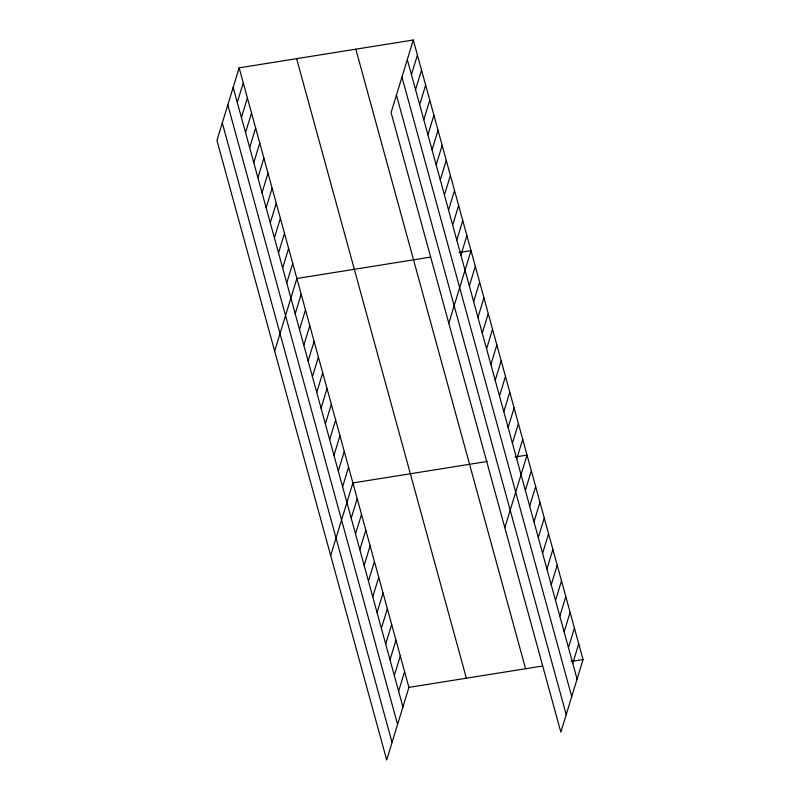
<?xml version="1.0" encoding="UTF-8"?>
<svg xmlns="http://www.w3.org/2000/svg" width="800" height="800" viewBox="0 0 800 800"><rect width="100%" height="100%" fill="white"/><g stroke="black" fill="none" stroke-linecap="round" stroke-linejoin="round"><path stroke-width="1.2" d="M239.15 67.85L216.95 140.46L386.71 760L408.91 687.39L239.15 67.85L413.29 40L583.05 659.54L560.85 732.15L391.09 112.61L413.29 40M237.29 102.46L243.27 82.9M241.42 117.5L247.39 97.94M245.54 132.55L251.52 112.99M249.66 147.59L255.64 128.04M253.78 162.64L259.76 143.08M257.91 177.69L263.89 158.13M262.03 192.73L268.01 173.17M266.15 207.78L272.13 188.22M270.27 222.82L276.25 203.26M274.4 237.87L280.38 218.31M278.52 252.91L284.5 233.36M282.64 267.96L288.62 248.4M286.76 283.01L292.74 263.45M274.67 351.11L296.87 278.49L430.3 257.15M295.2 313.78L301.18 294.22M299.51 329.51L305.49 309.95M303.82 345.23L309.79 325.67M308.12 360.96L314.1 341.4M312.43 376.69L318.41 357.13M411.44 74.6L417.42 55.05M316.74 392.41L322.72 372.85M415.56 89.65L421.54 70.09M321.05 408.14L327.03 388.58M419.68 104.7L425.66 85.14M325.36 423.87L331.34 404.31M423.8 119.74L429.78 100.18M329.67 439.59L335.65 420.03M427.93 134.79L433.91 115.23M333.98 455.32L339.96 435.76M432.05 149.83L438.03 130.28M338.29 471.05L344.27 451.49M436.17 164.88L442.15 145.32M342.6 486.77L348.58 467.21M440.29 179.93L446.27 160.37M330.69 555.55L352.89 482.94L487.52 461.41M444.42 194.97L450.4 175.41M351.22 518.23L357.2 498.67M448.54 210.02L454.52 190.46M355.53 533.95L361.51 514.39M452.66 225.06L458.64 205.5M359.84 549.68L365.81 530.12M456.79 240.11L462.76 220.55M364.14 565.41L370.12 545.85M460.91 255.15L466.89 235.6M368.45 581.13L374.43 561.57M448.81 323.25L471.01 250.64L459.04 252.56M372.76 596.86L378.74 577.3M469.34 285.93L475.32 266.37M377.07 612.59L383.05 593.03M473.65 301.65L479.63 282.1M381.38 628.31L387.36 608.76M477.96 317.38L483.94 297.82M385.69 644.04L391.67 624.48M482.27 333.11L488.25 313.55M390 659.77L395.98 640.21M486.58 348.83L492.56 329.28M394.31 675.49L400.29 655.94M490.89 364.56L496.87 345M398.62 691.22L404.6 671.66M495.2 380.29L501.17 360.73M499.5 396.01L505.48 376.46M503.81 411.74L509.79 392.18M508.12 427.47L514.1 407.91M512.43 443.19L518.41 423.64M516.74 458.92L522.72 439.36M504.83 527.7L527.03 455.09L515.06 457M525.36 490.37L531.34 470.82M529.67 506.1L535.65 486.54M533.98 521.83L539.96 502.27M538.29 537.55L544.27 518M542.6 553.28L548.58 533.72M546.91 569.01L552.89 549.45M551.22 584.73L557.19 565.18M555.52 600.46L561.5 580.9M559.83 616.19L565.81 596.63M564.14 631.91L570.12 612.36M568.45 647.64L574.43 628.08M572.76 663.37L578.74 643.81M408.91 687.39L542.34 666.05M571.08 661.45L583.05 659.54M407.31 59.56L577.07 679.1M401.96 77.07L571.72 696.6M396.45 95.1L566.2 714.64M355.83 49.19L525.58 668.73M296.62 58.66L466.37 678.2M233.17 87.41L402.93 706.95M227.82 104.92L397.58 724.45M222.3 122.96L392.06 742.49"/></g></svg>
